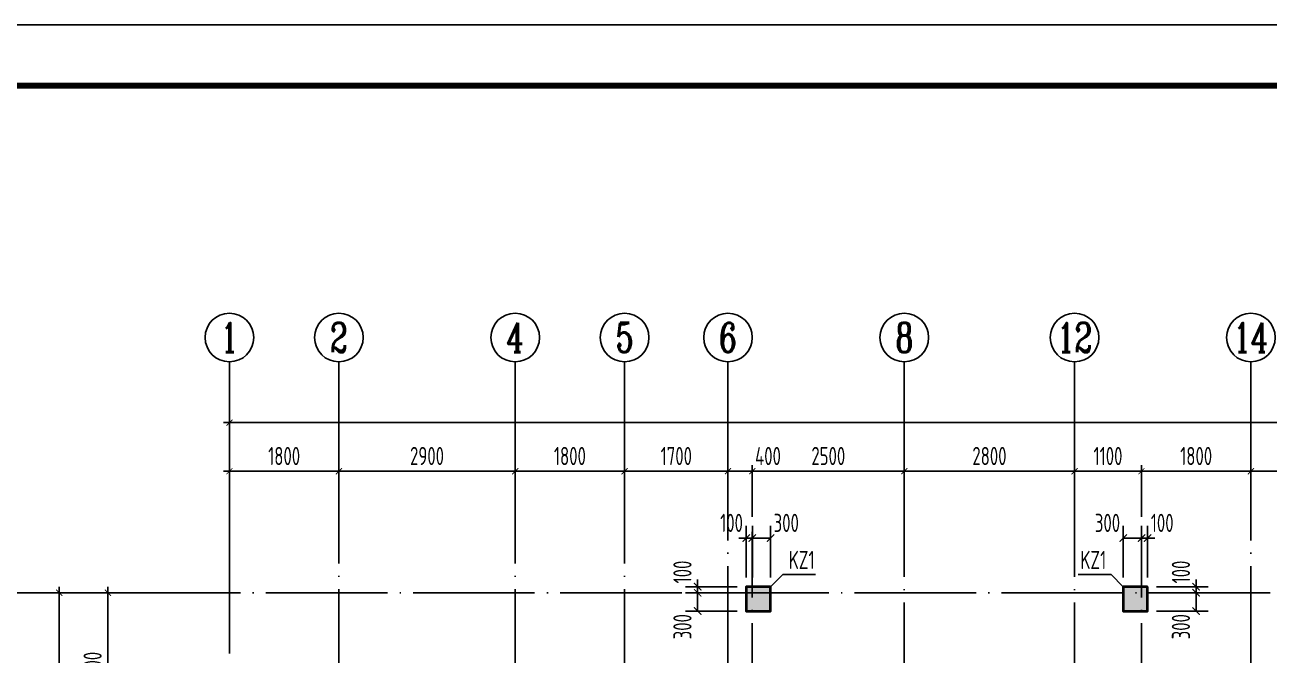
# Model space of a CAD drawing. Extents: x -461650 to 361314, y 245336 to 769729.
# Drawn here: x -129034 to -108570, y 725713 to 736083 of the extents above; entities that cross this region are included whole.
import ezdxf
from ezdxf.enums import TextEntityAlignment as Align

# ---------------------------------------------------------------- set-up
doc = ezdxf.new("R2010")
doc.units = 0
doc.header["$LTSCALE"] = 1000
doc.linetypes.add('DOTE', pattern=[2.42, 2, -0.2, 0.02, -0.2])
doc.layers.get('0').update_dxf_attribs({"linetype": 'CONTINUOUS'})
doc.layers.get('DEFPOINTS').update_dxf_attribs({"linetype": 'CONTINUOUS'})
for name, color, linetype in [('-TK', 7, 'CONTINUOUS'), ('A-AXIS', 1, 'CONTINUOUS'), ('A-DOTE', 10, 'DOTE'), ('AXIS_NUM', 7, 'CONTINUOUS'), ('COLU_DE_TEXT', 7, 'CONTINUOUS'), ('LABEL', 1, 'CONTINUOUS'), ('S-Q墙标注', 3, 'CONTINUOUS'), ('S-X详图填充', 252, 'CONTINUOUS'), ('S-X详图实线', 4, 'CONTINUOUS'), ('S-Y一般标注', 3, 'CONTINUOUS'), ('S-Z柱实线', 6, 'CONTINUOUS')]:
    doc.layers.add(name, color=color, linetype=linetype)
doc.layers.add('PUB_HATCH', color=8, linetype='CONTINUOUS', lineweight=9)
doc.styles.add('TSSD_Axis', font='complex.shx', dxfattribs={"width": 0.7, "bigfont": 'hztxt.shx'})
doc.styles.add('TSSD_DIMENSION', font='Tssdeng.shx', dxfattribs={"width": 0.7, "bigfont": 'tssdchn.shx'})
doc.styles.add('TSSD_REIN', font='tssdeng.shx', dxfattribs={"width": 0.7, "height": 300, "bigfont": 'tssdchn.shx'})
doc.styles.add('结构文字', font='zstxt.shx', dxfattribs={"width": 0.7, "bigfont": 'zshz.shx'})
doc.dimstyles.new('STRUCK', dxfattribs={"dimtxt": 400, "dimasz": 121, "dimexe": 200, "dimexo": 150, "dimgap": 115, "dimtad": 1, "dimdec": 0, "dimdsep": 46, "dimtxsty": '结构文字', "dimblk": 'ARCHTICK', "dimcen": 400, "dimclrd": 3, "dimclre": 3, "dimclrt": 7, "dimadec": 0, "dimazin": 0, "dimtfac": 1, "dimtdec": 0, "dimtix": 1, "dimtmove": 2, "dimatfit": 3, "dimldrblk": '_DIMX', "dimfxl": 0, "dimtolj": 1, "dimtzin": 0, "dimarcsym": 0})
doc.dimstyles.new('TSSD_100_100', dxfattribs={"dimtxt": 300, "dimasz": 100, "dimexe": 100, "dimexo": 250, "dimgap": 100, "dimtad": 1, "dimdec": 0, "dimzin": 0, "dimdsep": 46, "dimtxsty": 'TSSD_DIMENSION', "dimblk": 'ARCHTICK', "dimcen": 0, "dimdle": 100, "dimclrt": 7, "dimadec": 0, "dimazin": 0, "dimtfac": 1, "dimtdec": 0, "dimtix": 1, "dimtmove": 2, "dimatfit": 3, "dimldrblk": 'ARCHTICK', "dimfxl": 0, "dimtolj": 1, "dimtzin": 0, "dimarcsym": 0})

# ---------------------------------------------------------------- blocks, each defined once
blk = doc.blocks.new('A1')
blk.add_lwpolyline([(0, 59400), (0, 0), (84100, 0), (84100, 59400)], close=True)
at = {"const_width": 100}
blk.add_lwpolyline([(2500, 58400), (2500, 1000), (83100, 1000), (83100, 58400)], close=True, dxfattribs=at)
blk = doc.blocks.new('ts_axno')
at = {"color": 0, "linetype": 'ByBlock', "lineweight": -2}
blk.add_circle((0, 0), 0.5, dxfattribs=at)
at = {"color": 0, "linetype": 'ByBlock', "lineweight": -2, "style": 'TSSD_Axis', "width": 0.7}
blk.add_attdef('A', text='', height=0.6, dxfattribs=at).set_placement((0, 0), align=Align.MIDDLE_CENTER)
blk = doc.blocks.new('_ArchTick')
at = {"color": 0, "linetype": 'ByBlock', "const_width": 0.15}
blk.add_lwpolyline([(-0.5, -0.5), (0.5, 0.5)], dxfattribs=at)
blk = doc.blocks.new('*D1621')
at = {"layer": 'DEFPOINTS', "color": 0}
for p in [(6400, 22100), (4600, 21100), (6400, 21100)]:
    blk.add_point(p, dxfattribs=at)
at = {"layer": 'S-Y一般标注', "color": 0, "lineweight": -2}
for p, q in [((4600, 21350), (4600, 22200)), ((6400, 21350), (6400, 22200)), ((4500, 22100), (6500, 22100))]:
    blk.add_line(p, q, dxfattribs=at)
at = {"layer": 'S-Y一般标注', "color": 0, "lineweight": -2, "xscale": 100, "yscale": 100, "zscale": 100, "rotation": 180}
blk.add_blockref('_ArchTick', (4600, 22100), dxfattribs=at)
at = {"layer": 'S-Y一般标注', "color": 0, "lineweight": -2, "xscale": 100, "yscale": 100, "zscale": 100}
blk.add_blockref('_ArchTick', (6400, 22100), dxfattribs=at)
at = {"layer": 'S-Y一般标注', "color": 7, "insert": (5500, 22350), "char_height": 300, "attachment_point": 5, "style": 'TSSD_DIMENSION'}
blk.add_mtext('\\A1;1800', dxfattribs=at)
blk = doc.blocks.new('*D1622')
at = {"layer": 'DEFPOINTS', "color": 0}
for p in [(9300, 22100), (6400, 21100), (9300, 21100)]:
    blk.add_point(p, dxfattribs=at)
at = {"layer": 'S-Y一般标注', "color": 0, "lineweight": -2}
for p, q in [((6400, 21350), (6400, 22200)), ((9300, 21350), (9300, 22200)), ((6300, 22100), (9400, 22100))]:
    blk.add_line(p, q, dxfattribs=at)
at = {"layer": 'S-Y一般标注', "color": 0, "lineweight": -2, "xscale": 100, "yscale": 100, "zscale": 100, "rotation": 180}
blk.add_blockref('_ArchTick', (6400, 22100), dxfattribs=at)
at = {"layer": 'S-Y一般标注', "color": 0, "lineweight": -2, "xscale": 100, "yscale": 100, "zscale": 100}
blk.add_blockref('_ArchTick', (9300, 22100), dxfattribs=at)
at = {"layer": 'S-Y一般标注', "color": 7, "insert": (7850, 22350), "char_height": 300, "attachment_point": 5, "style": 'TSSD_DIMENSION'}
blk.add_mtext('\\A1;2900', dxfattribs=at)
blk = doc.blocks.new('*D1623')
at = {"layer": 'DEFPOINTS', "color": 0}
for p in [(11100, 22100), (9300, 21100), (11100, 21100)]:
    blk.add_point(p, dxfattribs=at)
at = {"layer": 'S-Y一般标注', "color": 0, "lineweight": -2}
for p, q in [((9300, 21350), (9300, 22200)), ((11100, 21350), (11100, 22200)), ((9200, 22100), (11200, 22100))]:
    blk.add_line(p, q, dxfattribs=at)
at = {"layer": 'S-Y一般标注', "color": 0, "lineweight": -2, "xscale": 100, "yscale": 100, "zscale": 100, "rotation": 180}
blk.add_blockref('_ArchTick', (9300, 22100), dxfattribs=at)
at = {"layer": 'S-Y一般标注', "color": 0, "lineweight": -2, "xscale": 100, "yscale": 100, "zscale": 100}
blk.add_blockref('_ArchTick', (11100, 22100), dxfattribs=at)
at = {"layer": 'S-Y一般标注', "color": 7, "insert": (10200, 22350), "char_height": 300, "attachment_point": 5, "style": 'TSSD_DIMENSION'}
blk.add_mtext('\\A1;1800', dxfattribs=at)
blk = doc.blocks.new('*D1624')
at = {"layer": 'DEFPOINTS', "color": 0}
for p in [(12800, 22100), (11100, 21100), (12800, 21100)]:
    blk.add_point(p, dxfattribs=at)
at = {"layer": 'S-Y一般标注', "color": 0, "lineweight": -2}
for p, q in [((11100, 21350), (11100, 22200)), ((12800, 21350), (12800, 22200)), ((11000, 22100), (12900, 22100))]:
    blk.add_line(p, q, dxfattribs=at)
at = {"layer": 'S-Y一般标注', "color": 0, "lineweight": -2, "xscale": 100, "yscale": 100, "zscale": 100, "rotation": 180}
blk.add_blockref('_ArchTick', (11100, 22100), dxfattribs=at)
at = {"layer": 'S-Y一般标注', "color": 0, "lineweight": -2, "xscale": 100, "yscale": 100, "zscale": 100}
blk.add_blockref('_ArchTick', (12800, 22100), dxfattribs=at)
at = {"layer": 'S-Y一般标注', "color": 7, "insert": (11950, 22350), "char_height": 300, "attachment_point": 5, "style": 'TSSD_DIMENSION'}
blk.add_mtext('\\A1;1700', dxfattribs=at)
blk = doc.blocks.new('*D1625')
at = {"layer": 'DEFPOINTS', "color": 0}
for p in [(13200, 22100), (12800, 21100), (13200, 21100)]:
    blk.add_point(p, dxfattribs=at)
at = {"layer": 'S-Y一般标注', "color": 0, "lineweight": -2}
for p, q in [((12800, 21350), (12800, 22200)), ((13200, 21350), (13200, 22200)), ((12700, 22100), (13300, 22100))]:
    blk.add_line(p, q, dxfattribs=at)
at = {"layer": 'S-Y一般标注', "color": 0, "lineweight": -2, "xscale": 100, "yscale": 100, "zscale": 100, "rotation": 180}
blk.add_blockref('_ArchTick', (12800, 22100), dxfattribs=at)
at = {"layer": 'S-Y一般标注', "color": 0, "lineweight": -2, "xscale": 100, "yscale": 100, "zscale": 100}
blk.add_blockref('_ArchTick', (13200, 22100), dxfattribs=at)
at = {"layer": 'S-Y一般标注', "color": 7, "insert": (13458, 22350), "char_height": 300, "attachment_point": 5, "style": 'TSSD_DIMENSION'}
blk.add_mtext('\\A1;400', dxfattribs=at)
blk = doc.blocks.new('*D1626')
at = {"layer": 'DEFPOINTS', "color": 0}
for p in [(18500, 22100), (15700, 21100), (18500, 21100)]:
    blk.add_point(p, dxfattribs=at)
at = {"layer": 'S-Y一般标注', "color": 0, "lineweight": -2}
for p, q in [((15700, 21350), (15700, 22200)), ((18500, 21350), (18500, 22200)), ((15600, 22100), (18600, 22100))]:
    blk.add_line(p, q, dxfattribs=at)
at = {"layer": 'S-Y一般标注', "color": 0, "lineweight": -2, "xscale": 100, "yscale": 100, "zscale": 100, "rotation": 180}
blk.add_blockref('_ArchTick', (15700, 22100), dxfattribs=at)
at = {"layer": 'S-Y一般标注', "color": 0, "lineweight": -2, "xscale": 100, "yscale": 100, "zscale": 100}
blk.add_blockref('_ArchTick', (18500, 22100), dxfattribs=at)
at = {"layer": 'S-Y一般标注', "color": 7, "insert": (17100, 22350), "char_height": 300, "attachment_point": 5, "style": 'TSSD_DIMENSION'}
blk.add_mtext('\\A1;2800', dxfattribs=at)
blk = doc.blocks.new('*D1627')
at = {"layer": 'DEFPOINTS', "color": 0}
for p in [(19600, 22100), (18500, 21100), (19600, 21100)]:
    blk.add_point(p, dxfattribs=at)
at = {"layer": 'S-Y一般标注', "color": 0, "lineweight": -2}
for p, q in [((18500, 21350), (18500, 22200)), ((19600, 21350), (19600, 22200)), ((18400, 22100), (19700, 22100))]:
    blk.add_line(p, q, dxfattribs=at)
at = {"layer": 'S-Y一般标注', "color": 0, "lineweight": -2, "xscale": 100, "yscale": 100, "zscale": 100, "rotation": 180}
blk.add_blockref('_ArchTick', (18500, 22100), dxfattribs=at)
at = {"layer": 'S-Y一般标注', "color": 0, "lineweight": -2, "xscale": 100, "yscale": 100, "zscale": 100}
blk.add_blockref('_ArchTick', (19600, 22100), dxfattribs=at)
at = {"layer": 'S-Y一般标注', "color": 7, "insert": (19050, 22350), "char_height": 300, "attachment_point": 5, "style": 'TSSD_DIMENSION'}
blk.add_mtext('\\A1;1100', dxfattribs=at)
blk = doc.blocks.new('*D1628')
at = {"layer": 'DEFPOINTS', "color": 0}
for p in [(23100, 22100), (21400, 21100), (23100, 21100)]:
    blk.add_point(p, dxfattribs=at)
at = {"layer": 'S-Y一般标注', "color": 0, "lineweight": -2}
for p, q in [((21400, 21350), (21400, 22200)), ((23100, 21350), (23100, 22200)), ((21300, 22100), (23200, 22100))]:
    blk.add_line(p, q, dxfattribs=at)
at = {"layer": 'S-Y一般标注', "color": 0, "lineweight": -2, "xscale": 100, "yscale": 100, "zscale": 100, "rotation": 180}
blk.add_blockref('_ArchTick', (21400, 22100), dxfattribs=at)
at = {"layer": 'S-Y一般标注', "color": 0, "lineweight": -2, "xscale": 100, "yscale": 100, "zscale": 100}
blk.add_blockref('_ArchTick', (23100, 22100), dxfattribs=at)
at = {"layer": 'S-Y一般标注', "color": 7, "insert": (22250, 22350), "char_height": 300, "attachment_point": 5, "style": 'TSSD_DIMENSION'}
blk.add_mtext('\\A1;1700', dxfattribs=at)
blk = doc.blocks.new('*D1643')
at = {"layer": 'DEFPOINTS', "color": 0}
for p in [(54600, 22900), (4600, 21100), (54600, 21100)]:
    blk.add_point(p, dxfattribs=at)
at = {"layer": 'S-Y一般标注', "color": 0, "lineweight": -2}
for p, q in [((4600, 21350), (4600, 23000)), ((54600, 21350), (54600, 23000)), ((4500, 22900), (54700, 22900))]:
    blk.add_line(p, q, dxfattribs=at)
at = {"layer": 'S-Y一般标注', "color": 0, "lineweight": -2, "xscale": 100, "yscale": 100, "zscale": 100, "rotation": 180}
blk.add_blockref('_ArchTick', (4600, 22900), dxfattribs=at)
at = {"layer": 'S-Y一般标注', "color": 0, "lineweight": -2, "xscale": 100, "yscale": 100, "zscale": 100}
blk.add_blockref('_ArchTick', (54600, 22900), dxfattribs=at)
at = {"layer": 'S-Y一般标注', "color": 7, "insert": (29600, 23150), "char_height": 300, "attachment_point": 5, "style": 'TSSD_DIMENSION'}
blk.add_mtext('\\A1;50000', dxfattribs=at)
blk = doc.blocks.new('*D1650')
at = {"layer": 'DEFPOINTS', "color": 0}
for p in [(1800, 20100), (3600, 20100), (3600, 4600)]:
    blk.add_point(p, dxfattribs=at)
at = {"layer": 'S-Y一般标注', "color": 0, "lineweight": -2}
for p, q in [((3350, 20100), (1700, 20100)), ((1800, 4500), (1800, 20200)), ((3350, 4600), (1700, 4600))]:
    blk.add_line(p, q, dxfattribs=at)
at = {"layer": 'S-Y一般标注', "color": 0, "lineweight": -2, "xscale": 100, "yscale": 100, "zscale": 100}
for p, rotation in [((1800, 20100), 90), ((1800, 4600), 270)]:
    blk.add_blockref('_ArchTick', p, dxfattribs=dict(at, rotation=rotation))
at = {"layer": 'S-Y一般标注', "color": 7, "insert": (1550, 12350), "char_height": 300, "attachment_point": 5, "rotation": 90, "style": 'TSSD_DIMENSION'}
blk.add_mtext('\\A1;15500', dxfattribs=at)
blk = doc.blocks.new('*D1653')
at = {"layer": 'DEFPOINTS', "color": 0}
for p in [(2600, 20100), (3600, 20100), (3600, 17600)]:
    blk.add_point(p, dxfattribs=at)
at = {"layer": 'S-Y一般标注', "color": 0, "lineweight": -2}
for p, q in [((3350, 20100), (2500, 20100)), ((2600, 17500), (2600, 20200)), ((3350, 17600), (2500, 17600))]:
    blk.add_line(p, q, dxfattribs=at)
at = {"layer": 'S-Y一般标注', "color": 0, "lineweight": -2, "xscale": 100, "yscale": 100, "zscale": 100}
for p, rotation in [((2600, 20100), 90), ((2600, 17600), 270)]:
    blk.add_blockref('_ArchTick', p, dxfattribs=dict(at, rotation=rotation))
at = {"layer": 'S-Y一般标注', "color": 7, "insert": (2350, 18850), "char_height": 300, "attachment_point": 5, "rotation": 90, "style": 'TSSD_DIMENSION'}
blk.add_mtext('\\A1;2500', dxfattribs=at)
blk = doc.blocks.new('*D1656')
at = {"layer": 'DEFPOINTS', "color": 0}
for p in [(15700, 22100), (13200, 21100), (15700, 21100)]:
    blk.add_point(p, dxfattribs=at)
at = {"layer": 'S-Y一般标注', "color": 0, "lineweight": -2}
for p, q in [((13200, 21350), (13200, 22200)), ((15700, 21350), (15700, 22200)), ((13100, 22100), (15800, 22100))]:
    blk.add_line(p, q, dxfattribs=at)
at = {"layer": 'S-Y一般标注', "color": 0, "lineweight": -2, "xscale": 100, "yscale": 100, "zscale": 100, "rotation": 180}
blk.add_blockref('_ArchTick', (13200, 22100), dxfattribs=at)
at = {"layer": 'S-Y一般标注', "color": 0, "lineweight": -2, "xscale": 100, "yscale": 100, "zscale": 100}
blk.add_blockref('_ArchTick', (15700, 22100), dxfattribs=at)
at = {"layer": 'S-Y一般标注', "color": 7, "insert": (14450, 22350), "char_height": 300, "attachment_point": 5, "style": 'TSSD_DIMENSION'}
blk.add_mtext('\\A1;2500', dxfattribs=at)
blk = doc.blocks.new('*D1657')
at = {"layer": 'DEFPOINTS', "color": 0}
for p in [(21400, 22100), (19600, 21100), (21400, 21100)]:
    blk.add_point(p, dxfattribs=at)
at = {"layer": 'S-Y一般标注', "color": 0, "lineweight": -2}
for p, q in [((19600, 21350), (19600, 22200)), ((21400, 21350), (21400, 22200)), ((19500, 22100), (21500, 22100))]:
    blk.add_line(p, q, dxfattribs=at)
at = {"layer": 'S-Y一般标注', "color": 0, "lineweight": -2, "xscale": 100, "yscale": 100, "zscale": 100, "rotation": 180}
blk.add_blockref('_ArchTick', (19600, 22100), dxfattribs=at)
at = {"layer": 'S-Y一般标注', "color": 0, "lineweight": -2, "xscale": 100, "yscale": 100, "zscale": 100}
blk.add_blockref('_ArchTick', (21400, 22100), dxfattribs=at)
at = {"layer": 'S-Y一般标注', "color": 7, "insert": (20500, 22350), "char_height": 300, "attachment_point": 5, "style": 'TSSD_DIMENSION'}
blk.add_mtext('\\A1;1800', dxfattribs=at)
blk = doc.blocks.new('*D1761')
at = {"layer": 'DEFPOINTS', "color": 0}
for p in [(-117969, 726839), (-117169, 726839), (-117169, 726739)]:
    blk.add_point(p, dxfattribs=at)
at = {"layer": 'S-Q墙标注', "color": 3, "lineweight": -2}
for p, q in [((-117969, 726839), (-117969, 726960)), ((-117319, 726839), (-118169, 726839)), ((-117319, 726739), (-118169, 726739)), ((-117969, 726739), (-117969, 726839)), ((-117969, 726739), (-117969, 726618))]:
    blk.add_line(p, q, dxfattribs=at)
at = {"layer": 'S-Q墙标注', "color": 3, "lineweight": -2, "xscale": 121, "yscale": 121, "zscale": 121}
for p, rotation in [((-117969, 726839), 270), ((-117969, 726739), 90)]:
    blk.add_blockref('_ArchTick', p, dxfattribs=dict(at, rotation=rotation))
at = {"layer": 'S-Q墙标注', "color": 7, "insert": (-118219, 727081), "char_height": 300, "attachment_point": 5, "rotation": 90, "style": 'TSSD_REIN'}
blk.add_mtext('\\A1;100', dxfattribs=at)
blk = doc.blocks.new('_DIMX')
blk.add_line((-150, 0), (150, 0))
at = {"const_width": 50}
blk.add_lwpolyline([(-70, -70), (70, 70)], dxfattribs=at)
blk = doc.blocks.new('*D1762')
at = {"layer": 'DEFPOINTS', "color": 0}
for p in [(-117969, 726739), (-117169, 726739), (-117169, 726439)]:
    blk.add_point(p, dxfattribs=at)
at = {"layer": 'S-Q墙标注', "color": 3, "lineweight": -2}
for p, q in [((-117319, 726739), (-118169, 726739)), ((-117969, 726439), (-117969, 726739)), ((-117319, 726439), (-118169, 726439))]:
    blk.add_line(p, q, dxfattribs=at)
at = {"layer": 'S-Q墙标注', "color": 3, "lineweight": -2, "xscale": 121, "yscale": 121, "zscale": 121}
for p, rotation in [((-117969, 726739), 90), ((-117969, 726439), 270)]:
    blk.add_blockref('_ArchTick', p, dxfattribs=dict(at, rotation=rotation))
at = {"layer": 'S-Q墙标注', "color": 7, "insert": (-118219, 726181), "char_height": 300, "attachment_point": 5, "rotation": 90, "style": 'TSSD_REIN'}
blk.add_mtext('\\A1;300', dxfattribs=at)
blk = doc.blocks.new('*D1765')
at = {"layer": 'DEFPOINTS', "color": 0}
for p in [(-116770, 727639), (-117069, 726839), (-116770, 726839)]:
    blk.add_point(p, dxfattribs=at)
at = {"layer": 'S-Q墙标注', "color": 3, "lineweight": -2}
for p, q in [((-117069, 726989), (-117069, 727839)), ((-116770, 726989), (-116770, 727839)), ((-117069, 727639), (-116770, 727639))]:
    blk.add_line(p, q, dxfattribs=at)
at = {"layer": 'S-Q墙标注', "color": 3, "lineweight": -2, "xscale": 121, "yscale": 121, "zscale": 121, "rotation": 180}
blk.add_blockref('_ArchTick', (-117069, 727639), dxfattribs=at)
at = {"layer": 'S-Q墙标注', "color": 3, "lineweight": -2, "xscale": 121, "yscale": 121, "zscale": 121}
blk.add_blockref('_ArchTick', (-116770, 727639), dxfattribs=at)
at = {"layer": 'S-Q墙标注', "color": 7, "insert": (-116511, 727889), "char_height": 300, "attachment_point": 5, "style": 'TSSD_REIN'}
blk.add_mtext('\\A1;300', dxfattribs=at)
blk = doc.blocks.new('*D1767')
at = {"layer": 'DEFPOINTS', "color": 0}
for p in [(-110570, 726839), (-110570, 726739), (-109770, 726839)]:
    blk.add_point(p, dxfattribs=at)
at = {"layer": 'S-Q墙标注', "color": 3, "lineweight": -2}
for p, q in [((-109770, 726839), (-109770, 726960)), ((-110420, 726839), (-109570, 726839)), ((-110420, 726739), (-109570, 726739)), ((-109770, 726739), (-109770, 726839)), ((-109770, 726739), (-109770, 726618))]:
    blk.add_line(p, q, dxfattribs=at)
at = {"layer": 'S-Q墙标注', "color": 3, "lineweight": -2, "xscale": 121, "yscale": 121, "zscale": 121}
for p, rotation in [((-109770, 726839), 270), ((-109770, 726739), 90)]:
    blk.add_blockref('_ArchTick', p, dxfattribs=dict(at, rotation=rotation))
at = {"layer": 'S-Q墙标注', "color": 7, "insert": (-110020, 727081), "char_height": 300, "attachment_point": 5, "rotation": 90, "style": 'TSSD_REIN'}
blk.add_mtext('\\A1;100', dxfattribs=at)
blk = doc.blocks.new('*D1768')
at = {"layer": 'DEFPOINTS', "color": 0}
for p in [(-110570, 726739), (-109770, 726739), (-110570, 726439)]:
    blk.add_point(p, dxfattribs=at)
at = {"layer": 'S-Q墙标注', "color": 3, "lineweight": -2}
for p, q in [((-110420, 726739), (-109570, 726739)), ((-109770, 726439), (-109770, 726739)), ((-110420, 726439), (-109570, 726439))]:
    blk.add_line(p, q, dxfattribs=at)
at = {"layer": 'S-Q墙标注', "color": 3, "lineweight": -2, "xscale": 121, "yscale": 121, "zscale": 121}
for p, rotation in [((-109770, 726739), 90), ((-109770, 726439), 270)]:
    blk.add_blockref('_ArchTick', p, dxfattribs=dict(at, rotation=rotation))
at = {"layer": 'S-Q墙标注', "color": 7, "insert": (-110020, 726181), "char_height": 300, "attachment_point": 5, "rotation": 90, "style": 'TSSD_REIN'}
blk.add_mtext('\\A1;300', dxfattribs=at)
blk = doc.blocks.new('*D1705')
at = {"layer": 'DEFPOINTS', "color": 0}
for p in [(-110970, 727639), (-110970, 726839), (-110669, 726839)]:
    blk.add_point(p, dxfattribs=at)
at = {"layer": 'S-Q墙标注', "color": 3, "lineweight": -2}
for p, q in [((-110970, 726989), (-110970, 727839)), ((-110669, 726989), (-110669, 727839)), ((-110669, 727639), (-110970, 727639))]:
    blk.add_line(p, q, dxfattribs=at)
at = {"layer": 'S-Q墙标注', "color": 3, "lineweight": -2, "xscale": 121, "yscale": 121, "zscale": 121, "rotation": 180}
blk.add_blockref('_ArchTick', (-110970, 727639), dxfattribs=at)
at = {"layer": 'S-Q墙标注', "color": 3, "lineweight": -2, "xscale": 121, "yscale": 121, "zscale": 121}
blk.add_blockref('_ArchTick', (-110669, 727639), dxfattribs=at)
at = {"layer": 'S-Q墙标注', "color": 7, "insert": (-111228, 727889), "char_height": 300, "attachment_point": 5, "style": 'TSSD_REIN'}
blk.add_mtext('\\A1;300', dxfattribs=at)
blk = doc.blocks.new('A$C028C60F5')
at = {"color": 6}
blk.add_lwpolyline([(400, 0), (0, 0), (0, -400), (400, -400)], close=True, dxfattribs=at)
at = {"layer": 'PUB_HATCH'}
blk.add_solid([(0, -400), (400, -400), (0, 0), (400, 0)], dxfattribs=at)
blk = doc.blocks.new('A$C3EFA6995')
for p in [(9700, 100), (9700, -2400), (15900, -2400)]:
    blk.add_blockref('A$C028C60F5', p)
at = {"xscale": -1}
blk.add_blockref('A$C028C60F5', (16300, 100), dxfattribs=at)
blk = doc.blocks.new('*D1750')
at = {"layer": 'DEFPOINTS', "color": 0}
for p in [(-117069, 727639), (-117169, 726839), (-117069, 726839)]:
    blk.add_point(p, dxfattribs=at)
at = {"layer": 'S-Q墙标注', "color": 3, "lineweight": -2}
for p, q in [((-117169, 726989), (-117169, 727839)), ((-117069, 726989), (-117069, 727839)), ((-117169, 727639), (-117290, 727639)), ((-117169, 727639), (-117069, 727639)), ((-117069, 727639), (-116948, 727639))]:
    blk.add_line(p, q, dxfattribs=at)
at = {"layer": 'S-Q墙标注', "color": 3, "lineweight": -2, "xscale": 121, "yscale": 121, "zscale": 121}
blk.add_blockref('_ArchTick', (-117169, 727639), dxfattribs=at)
at = {"layer": 'S-Q墙标注', "color": 3, "lineweight": -2, "xscale": 121, "yscale": 121, "zscale": 121, "rotation": 180}
blk.add_blockref('_ArchTick', (-117069, 727639), dxfattribs=at)
at = {"layer": 'S-Q墙标注', "color": 7, "insert": (-117411, 727889), "char_height": 300, "attachment_point": 5, "style": 'TSSD_REIN'}
blk.add_mtext('\\A1;100', dxfattribs=at)
blk = doc.blocks.new('*D1752')
at = {"layer": 'DEFPOINTS', "color": 0}
for p in [(-110669, 727639), (-110669, 726839), (-110570, 726839)]:
    blk.add_point(p, dxfattribs=at)
at = {"layer": 'S-Q墙标注', "color": 3, "lineweight": -2}
for p, q in [((-110669, 726989), (-110669, 727839)), ((-110570, 726989), (-110570, 727839)), ((-110669, 727639), (-110790, 727639)), ((-110570, 727639), (-110669, 727639)), ((-110570, 727639), (-110449, 727639))]:
    blk.add_line(p, q, dxfattribs=at)
at = {"layer": 'S-Q墙标注', "color": 3, "lineweight": -2, "xscale": 121, "yscale": 121, "zscale": 121}
blk.add_blockref('_ArchTick', (-110669, 727639), dxfattribs=at)
at = {"layer": 'S-Q墙标注', "color": 3, "lineweight": -2, "xscale": 121, "yscale": 121, "zscale": 121, "rotation": 180}
blk.add_blockref('_ArchTick', (-110570, 727639), dxfattribs=at)
at = {"layer": 'S-Q墙标注', "color": 7, "insert": (-110328, 727889), "char_height": 300, "attachment_point": 5, "style": 'TSSD_REIN'}
blk.add_mtext('\\A1;100', dxfattribs=at)
blk = doc.blocks.new('20210726.16350016')
at = {"layer": 'A-AXIS'}
for p, q in [((4600, 21100), (4600, 23900)), ((6400, 21100), (6400, 23900)), ((9300, 21100), (9300, 23900)), ((11100, 21100), (11100, 23900)), ((12800, 21100), (12800, 23900)), ((15700, 21100), (15700, 23900)), ((18500, 21100), (18500, 23900)), ((21400, 21100), (21400, 23900)), ((3600, 20100), (800, 20100))]:
    blk.add_line(p, q, dxfattribs=at)
at = {"layer": 'A-DOTE'}
for p, q in [((4600, 21100), (4600, 3600)), ((6400, 10900), (6400, 21100)), ((9300, 10900), (9300, 21100)), ((11100, 10900), (11100, 21100)), ((12800, 13700), (12800, 21100)), ((13200, 17600), (13200, 21100)), ((15700, 13100.3), (15700, 21100)), ((18500, 13100.3), (18500, 21100)), ((19600, 17600), (19600, 21100)), ((21400, 13700), (21400, 21100)), ((55600, 20100), (3600, 20100))]:
    blk.add_line(p, q, dxfattribs=at)
at = {"layer": 'A-AXIS'}
ref = blk.add_blockref('ts_axno', (4600, 24300), dxfattribs=dict(at, xscale=800, yscale=800, zscale=800))
ref.add_attrib('1', '1', dxfattribs={"layer": 'AXIS_NUM', "height": 480, "style": 'TSSD_Axis', "width": 0.7}).set_placement((4600, 24300), align=Align.MIDDLE_CENTER)
ref = blk.add_blockref('ts_axno', (6400, 24300), dxfattribs=dict(at, xscale=800, yscale=800, zscale=800))
ref.add_attrib('2', '2', dxfattribs={"layer": 'AXIS_NUM', "height": 480, "style": 'TSSD_Axis', "width": 0.7}).set_placement((6400, 24300), align=Align.MIDDLE_CENTER)
ref = blk.add_blockref('ts_axno', (9300, 24300), dxfattribs=dict(at, xscale=800, yscale=800, zscale=800))
ref.add_attrib('3', '4', dxfattribs={"layer": 'AXIS_NUM', "height": 480, "style": 'TSSD_Axis', "width": 0.7}).set_placement((9300, 24300), align=Align.MIDDLE_CENTER)
ref = blk.add_blockref('ts_axno', (11100, 24300), dxfattribs=dict(at, xscale=800, yscale=800, zscale=800))
ref.add_attrib('4', '5', dxfattribs={"layer": 'AXIS_NUM', "height": 480, "style": 'TSSD_Axis', "width": 0.7}).set_placement((11100, 24300), align=Align.MIDDLE_CENTER)
ref = blk.add_blockref('ts_axno', (12800, 24300), dxfattribs=dict(at, xscale=800, yscale=800, zscale=800))
ref.add_attrib('5', '6', dxfattribs={"layer": 'AXIS_NUM', "height": 480, "style": 'TSSD_Axis', "width": 0.7}).set_placement((12800, 24300), align=Align.MIDDLE_CENTER)
ref = blk.add_blockref('ts_axno', (15700, 24300), dxfattribs=dict(at, xscale=800, yscale=800, zscale=800))
ref.add_attrib('6', '8', dxfattribs={"layer": 'AXIS_NUM', "height": 480, "style": 'TSSD_Axis', "width": 0.7}).set_placement((15700, 24300), align=Align.MIDDLE_CENTER)
ref = blk.add_blockref('ts_axno', (18500, 24300), dxfattribs=dict(at, xscale=800, yscale=800, zscale=800))
ref.add_attrib('7', '12', dxfattribs={"layer": 'AXIS_NUM', "height": 480, "style": 'TSSD_Axis', "width": 0.7}).set_placement((18500, 24300), align=Align.MIDDLE_CENTER)
ref = blk.add_blockref('ts_axno', (21400, 24300), dxfattribs=dict(at, xscale=800, yscale=800, zscale=800))
ref.add_attrib('8', '14', dxfattribs={"layer": 'AXIS_NUM', "height": 480, "style": 'TSSD_Axis', "width": 0.7}).set_placement((21400, 24300), align=Align.MIDDLE_CENTER)
at = {"layer": 'S-Y一般标注'}
for base, p1, p2, picture, middle in [((54600, 22900), (4600, 21100), (54600, 21100), '*D1643', (29600, 23150)), ((6400, 22100), (4600, 21100), (6400, 21100), '*D1621', (5500, 22350)), ((9300, 22100), (6400, 21100), (9300, 21100), '*D1622', (7850, 22350)), ((11100, 22100), (9300, 21100), (11100, 21100), '*D1623', (10200, 22350)), ((12800, 22100), (11100, 21100), (12800, 21100), '*D1624', (11950, 22350)), ((15700, 22100), (13200, 21100), (15700, 21100), '*D1656', (14450, 22350)), ((18500, 22100), (15700, 21100), (18500, 21100), '*D1626', (17100, 22350)), ((19600, 22100), (18500, 21100), (19600, 21100), '*D1627', (19050, 22350)), ((21400, 22100), (19600, 21100), (21400, 21100), '*D1657', (20500, 22350)), ((23100, 22100), (21400, 21100), (23100, 21100), '*D1628', (22250, 22350))]:
    dim = blk.add_linear_dim(base=base, p1=p1, p2=p2, dimstyle='TSSD_100_100', dxfattribs=at)
    dim.commit()
    dim.dimension.update_dxf_attribs({"geometry": picture, "text_midpoint": middle})
dim = blk.add_linear_dim(base=(13200, 22100), p1=(12800, 21100), p2=(13200, 21100), dimstyle='TSSD_100_100', dxfattribs=at)
dim.commit()
dim.dimension.update_dxf_attribs({"geometry": '*D1625', "text_midpoint": (13458.1, 22350), "dimtype": 160})
for base, p1, picture, middle in [((1800, 20100), (3600, 4600), '*D1650', (1550, 12350)), ((2600, 20100), (3600, 17600), '*D1653', (2350, 18850))]:
    dim = blk.add_linear_dim(base=base, p1=p1, p2=(3600, 20100), angle=90, dimstyle='TSSD_100_100', dxfattribs=at)
    dim.commit()
    dim.dimension.update_dxf_attribs({"geometry": picture, "text_midpoint": middle})

msp = doc.modelspace()

# ---------------------------------------------------------------- hatches: boundary and pattern name
at = {"layer": 'S-X详图填充'}
h = msp.add_hatch(color=256, dxfattribs=at)
h.dxf.hatch_style = 1
h.paths.add_polyline_path([(-116769.51, 726839.36), (-117169.51, 726839.36), (-117169.51, 726439.36), (-116769.51, 726439.36)])
h = msp.add_hatch(color=256, dxfattribs=at)
h.dxf.hatch_style = 1
h.paths.add_polyline_path([(-110569.52, 726839.36), (-110969.52, 726839.36), (-110969.52, 726439.36), (-110569.52, 726439.36)])

# ---------------------------------------------------------------- linework, layer by layer
at = {"layer": 'LABEL'}
for points in [[(-116769.51, 726839.36), (-116569.51, 727039.36), (-116030.56, 727039.36)], [(-110969.54, 726839.36), (-111169.54, 727039.36), (-111708.49, 727039.36)]]:
    msp.add_lwpolyline(points, dxfattribs=at)
at = {"layer": 'S-X详图实线'}
for points in [[(-116769.51, 726839.36), (-117169.51, 726839.36), (-117169.51, 726439.36), (-116769.51, 726439.36), (-116769.51, 726839.36)], [(-110569.52, 726839.36), (-110969.52, 726839.36), (-110969.52, 726439.36), (-110569.52, 726439.36), (-110569.52, 726839.36)]]:
    msp.add_lwpolyline(points, close=True, dxfattribs=at)
at = {"layer": 'S-Z柱实线', "lineweight": 35}
for points in [[(-116769.5, 726839.34), (-117169.5, 726839.34), (-117169.5, 726439.34), (-116769.5, 726439.34)], [(-110569.51, 726839.34), (-110969.51, 726839.34), (-110969.51, 726439.34), (-110569.51, 726439.34)]]:
    msp.add_lwpolyline(points, close=True, dxfattribs=at)

# ---------------------------------------------------------------- block references
at = {"layer": '-TK'}
msp.add_blockref('A1', (-139511.89, 676683.4), dxfattribs=at)
msp.add_blockref('A$C3EFA6995', (-126869.5, 726739.34))
at = {"layer": 'A-DOTE'}
msp.add_blockref('20210726.16350016', (-130269.5, 706639.29), dxfattribs=at)

# ---------------------------------------------------------------- texts
at = {"layer": 'COLU_DE_TEXT', "style": 'TSSD_REIN', "width": 0.7}
for p in [(-116469.51, 727039.36), (-111673.39, 727039.36)]:
    msp.add_text('KZ1', height=300, dxfattribs=at).set_placement(p, align=Align.BOTTOM_LEFT)

# ---------------------------------------------------------------- dimensions: what is measured, and where the dimension line sits
at = {"layer": 'S-Q墙标注'}
for base, p1, p2, picture, middle in [((-117069.5, 727639.34), (-117169.49, 726839.34), (-117069.5, 726839.34), '*D1750', (-117411.41, 727889.34)), ((-116769.51, 727639.34), (-117069.5, 726839.34), (-116769.51, 726839.36), '*D1765', (-116511.43, 727889.34))]:
    dim = msp.add_linear_dim(base=base, p1=p1, p2=p2, dimstyle='STRUCK', override={"dimtxt": 300, "dimgap": 100, "dimtxsty": 'TSSD_REIN'}, dxfattribs=at)
    dim.commit()
    dim.dimension.update_dxf_attribs({"geometry": picture, "text_midpoint": middle, "dimtype": 160})
for base, p1, p2, angle, picture, middle in [((-110969.54, 727639.34), (-110669.49, 726839.34), (-110969.54, 726839.36), 180, '*D1705', (-111227.62, 727889.34)), ((-110669.49, 727639.34), (-110569.52, 726839.34), (-110669.49, 726839.34), 180, '*D1752', (-110327.59, 727889.34)), ((-117969.49, 726839.34), (-117169.49, 726739.34), (-117169.49, 726839.34), 90, '*D1761', (-118219.49, 727081.27)), ((-109769.52, 726839.34), (-110569.52, 726739.34), (-110569.52, 726839.34), 90, '*D1767', (-110019.52, 727081.27)), ((-117969.49, 726739.34), (-117169.49, 726439.34), (-117169.49, 726739.34), 90, '*D1762', (-118219.49, 726181.26)), ((-109769.52, 726739.34), (-110569.52, 726439.34), (-110569.52, 726739.34), 90, '*D1768', (-110019.52, 726181.26))]:
    dim = msp.add_linear_dim(base=base, p1=p1, p2=p2, angle=angle, dimstyle='STRUCK', override={"dimtxt": 300, "dimgap": 100, "dimtxsty": 'TSSD_REIN'}, dxfattribs=at)
    dim.commit()
    dim.dimension.update_dxf_attribs({"geometry": picture, "text_midpoint": middle, "dimtype": 160})

doc.saveas('drawing.dxf')
